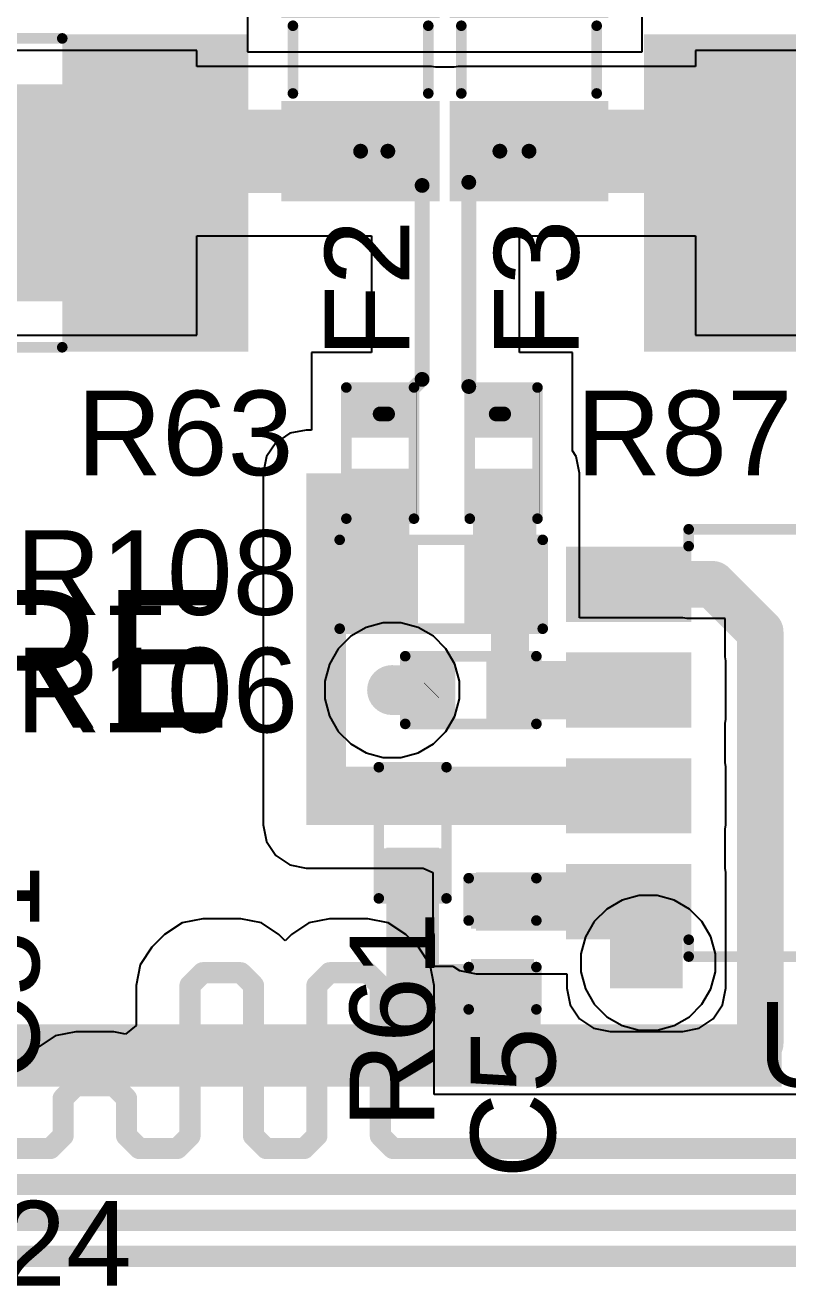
# Model space of a CAD drawing. Header units: millimetres. Extents: x 0 to 214, y 0 to 214.
# Drawn here: x 4.699 to 5.06, y 3.553 to 4.15 of the extents above; entities that cross this region are included whole.
import ezdxf

# ---------------------------------------------------------------- set-up
doc = ezdxf.new("R2010")
doc.units = ezdxf.units.MM
doc.header["$MEASUREMENT"] = 0
for name, color, linetype in [('BottomLayer', 5, 'Continuous'), ('BottomSolder', 6, 'Continuous'), ('TopLayer', 1, 'Continuous'), ('TopOverlay', 2, 'Continuous'), ('TopPaste', 8, 'Continuous'), ('TopSolder', 216, 'Continuous'), ('ViaHoleLayer', 16, 'Continuous')]:
    doc.layers.add(name, color=color, linetype=linetype)
doc.styles.add('Arial', font='', dxfattribs={"height": 0.2})
doc.styles.get('Arial').set_extended_font_data('Arial')

# ---------------------------------------------------------------- blocks, each defined once
blk = doc.blocks.new('SOP_8_67')
at = {"layer": 'TopLayer'}
for points in [[(-0.13386, 0.08878), (-0.08268, 0.08878), (-0.08268, 0.06122), (-0.13386, 0.06122)], [(0.08268, 0.08878), (0.13386, 0.08878), (0.13386, 0.06122), (0.08268, 0.06122)], [(-0.13386, 0.03878), (-0.08268, 0.03878), (-0.08268, 0.01122), (-0.13386, 0.01122)], [(0.08268, 0.03878), (0.13386, 0.03878), (0.13386, 0.01122), (0.08268, 0.01122)], [(-0.13386, -0.01122), (-0.08268, -0.01122), (-0.08268, -0.03878), (-0.13386, -0.03878)], [(0.08268, -0.01122), (0.13386, -0.01122), (0.13386, -0.03878), (0.08268, -0.03878)], [(-0.13386, -0.06122), (-0.08268, -0.06122), (-0.08268, -0.08878), (-0.13386, -0.08878)], [(0.08268, -0.06122), (0.13386, -0.06122), (0.13386, -0.08878), (0.08268, -0.08878)]]:
    blk.add_hatch(color=1, dxfattribs=at).paths.add_polyline_path(points)
at = {"layer": 'TopOverlay'}
blk.add_hatch(color=2, dxfattribs=at).paths.add_polyline_path([(-0.078, 0.058), (-0.067, 0.058), (-0.067, 0.084), (-0.078, 0.084)])
at = {"layer": 'TopPaste'}
for points in [[(-0.13386, 0.08878), (-0.08268, 0.08878), (-0.08268, 0.06122), (-0.13386, 0.06122)], [(0.08268, 0.08878), (0.13386, 0.08878), (0.13386, 0.06122), (0.08268, 0.06122)], [(-0.13386, 0.03878), (-0.08268, 0.03878), (-0.08268, 0.01122), (-0.13386, 0.01122)], [(0.08268, 0.03878), (0.13386, 0.03878), (0.13386, 0.01122), (0.08268, 0.01122)], [(-0.13386, -0.01122), (-0.08268, -0.01122), (-0.08268, -0.03878), (-0.13386, -0.03878)], [(0.08268, -0.01122), (0.13386, -0.01122), (0.13386, -0.03878), (0.08268, -0.03878)], [(-0.13386, -0.06122), (-0.08268, -0.06122), (-0.08268, -0.08878), (-0.13386, -0.08878)], [(0.08268, -0.06122), (0.13386, -0.06122), (0.13386, -0.08878), (0.08268, -0.08878)]]:
    blk.add_hatch(color=8, dxfattribs=at).paths.add_polyline_path(points)
at = {"layer": 'TopSolder'}
for points in [[(-0.13786, 0.09278), (-0.07868, 0.09278), (-0.07868, 0.05722), (-0.13786, 0.05722)], [(0.07868, 0.09278), (0.13786, 0.09278), (0.13786, 0.05722), (0.07868, 0.05722)], [(-0.13786, 0.04278), (-0.07868, 0.04278), (-0.07868, 0.00722), (-0.13786, 0.00722)], [(0.07868, 0.04278), (0.13786, 0.04278), (0.13786, 0.00722), (0.07868, 0.00722)], [(-0.13786, -0.00722), (-0.07868, -0.00722), (-0.07868, -0.04278), (-0.13786, -0.04278)], [(0.07868, -0.00722), (0.13786, -0.00722), (0.13786, -0.04278), (0.07868, -0.04278)], [(-0.13786, -0.05722), (-0.07868, -0.05722), (-0.07868, -0.09278), (-0.13786, -0.09278)], [(0.07868, -0.05722), (0.13786, -0.05722), (0.13786, -0.09278), (0.07868, -0.09278)]]:
    blk.add_hatch(color=216, dxfattribs=at).paths.add_polyline_path(points)
at = {"layer": 'TopOverlay', "const_width": 0.005}
for points in [[(0.07986, 0.101), (-0.08014, 0.101)], [(-0.08014, 0.101), (-0.08014, 0.093)], [(0.07986, 0.101), (0.07986, 0.093)], [(-0.14014, 0.075), (-0.14514, 0.08)], [(-0.14514, 0.08), (-0.14514, 0.07)], [(-0.14014, 0.075), (-0.14514, 0.07)], [(-0.08014, -0.093), (-0.08014, -0.101)], [(0.07986, -0.093), (0.07986, -0.101)], [(0.07986, -0.101), (-0.08014, -0.101)]]:
    blk.add_lwpolyline(points, dxfattribs=at)
at = {"layer": 'TopOverlay', "const_width": 0.0025}
for points in [[(-0.08139, 0.101, 1), (-0.07889, 0.101, 1)], [(-0.08139, 0.101, 1), (-0.07889, 0.101, 1)], [(0.07861, 0.101, 1), (0.08111, 0.101, 1)], [(0.07861, 0.101, 1), (0.08111, 0.101, 1)], [(-0.08139, 0.093, 1), (-0.07889, 0.093, 1)], [(0.07861, 0.093, 1), (0.08111, 0.093, 1)], [(-0.14639, 0.08, 1), (-0.14389, 0.08, 1)], [(-0.14639, 0.08, 1), (-0.14389, 0.08, 1)], [(-0.14639, 0.07, 1), (-0.14389, 0.07, 1)], [(-0.14639, 0.07, 1), (-0.14389, 0.07, 1)], [(-0.14139, 0.075, 1), (-0.13889, 0.075, 1)], [(-0.14139, 0.075, 1), (-0.13889, 0.075, 1)], [(-0.08139, -0.093, 1), (-0.07889, -0.093, 1)], [(0.07861, -0.093, 1), (0.08111, -0.093, 1)], [(-0.08139, -0.101, 1), (-0.07889, -0.101, 1)], [(-0.08139, -0.101, 1), (-0.07889, -0.101, 1)], [(0.07861, -0.101, 1), (0.08111, -0.101, 1)], [(0.07861, -0.101, 1), (0.08111, -0.101, 1)]]:
    blk.add_lwpolyline(points, format="xyb", close=True, dxfattribs=at)
blk = doc.blocks.new('R___0603_68')
at = {"layer": 'TopLayer'}
for points in [[(-0.015, 0.0175), (-0.015, -0.0175), (-0.045, -0.0175), (-0.045, 0.0175)], [(0.045, 0.0175), (0.045, -0.0175), (0.015, -0.0175), (0.015, 0.0175)]]:
    blk.add_hatch(color=1, dxfattribs=at).paths.add_polyline_path(points)
at = {"layer": 'TopPaste'}
for points in [[(-0.015, 0.0175), (-0.015, -0.0175), (-0.045, -0.0175), (-0.045, 0.0175)], [(0.045, 0.0175), (0.045, -0.0175), (0.015, -0.0175), (0.015, 0.0175)]]:
    blk.add_hatch(color=8, dxfattribs=at).paths.add_polyline_path(points)
at = {"layer": 'TopSolder'}
for points in [[(-0.011, 0.0215), (-0.011, -0.0215), (-0.049, -0.0215), (-0.049, 0.0215)], [(0.049, 0.0215), (0.049, -0.0215), (0.011, -0.0215), (0.011, 0.0215)]]:
    blk.add_hatch(color=216, dxfattribs=at).paths.add_polyline_path(points)
at = {"layer": 'TopOverlay', "const_width": 0.005}
for points in [[(-0.048, 0.021), (0.048, 0.021)], [(-0.048, -0.021), (-0.048, 0.021)], [(0.048, -0.021), (0.048, 0.021)], [(-0.048, -0.021), (0.048, -0.021)]]:
    blk.add_lwpolyline(points, dxfattribs=at)
at = {"layer": 'TopOverlay', "const_width": 0.0025}
for points in [[(-0.04925, 0.021, 1), (-0.04675, 0.021, 1)], [(-0.04925, 0.021, 1), (-0.04675, 0.021, 1)], [(0.04675, 0.021, 1), (0.04925, 0.021, 1)], [(0.04675, 0.021, 1), (0.04925, 0.021, 1)], [(-0.04925, -0.021, 1), (-0.04675, -0.021, 1)], [(-0.04925, -0.021, 1), (-0.04675, -0.021, 1)], [(0.04675, -0.021, 1), (0.04925, -0.021, 1)], [(0.04675, -0.021, 1), (0.04925, -0.021, 1)]]:
    blk.add_lwpolyline(points, format="xyb", close=True, dxfattribs=at)
blk = doc.blocks.new('R___0402_69')
at = {"layer": 'TopLayer'}
for points in [[(-0.0275, -0.0125), (-0.0275, 0.0125), (-0.0095, 0.0125), (-0.0095, -0.0125)], [(0.0095, -0.0125), (0.0095, 0.0125), (0.0275, 0.0125), (0.0275, -0.0125)]]:
    blk.add_hatch(color=1, dxfattribs=at).paths.add_polyline_path(points)
at = {"layer": 'TopPaste'}
for points in [[(-0.0275, -0.0125), (-0.0275, 0.0125), (-0.0095, 0.0125), (-0.0095, -0.0125)], [(0.0095, -0.0125), (0.0095, 0.0125), (0.0275, 0.0125), (0.0275, -0.0125)]]:
    blk.add_hatch(color=8, dxfattribs=at).paths.add_polyline_path(points)
at = {"layer": 'TopSolder'}
for points in [[(-0.02967, -0.01467), (-0.02967, 0.01467), (-0.00733, 0.01467), (-0.00733, -0.01467)], [(0.00733, -0.01467), (0.00733, 0.01467), (0.02967, 0.01467), (0.02967, -0.01467)]]:
    blk.add_hatch(color=216, dxfattribs=at).paths.add_polyline_path(points)
at = {"layer": 'TopOverlay'}
for points, const_width in [([(-0.031, -0.016), (-0.031, 0.016)], 0.005), ([(-0.031, 0.016), (0.031, 0.016)], 0.005), ([(0.031, -0.016), (0.031, 0.016)], 0.005), ([(-0.031, -0.016), (0.031, -0.016)], 0.005), ([(-0.032, -0.017), (0.032, -0.017)], 0.000127)]:
    blk.add_lwpolyline(points, dxfattribs=dict(at, const_width=const_width))
for points, const_width in [([(-0.03225, 0.016, 1), (-0.02975, 0.016, 1)], 0.0025), ([(-0.03225, 0.016, 1), (-0.02975, 0.016, 1)], 0.0025), ([(0.02975, 0.016, 1), (0.03225, 0.016, 1)], 0.0025), ([(0.02975, 0.016, 1), (0.03225, 0.016, 1)], 0.0025), ([(-0.03225, -0.016, 1), (-0.02975, -0.016, 1)], 0.0025), ([(-0.03225, -0.016, 1), (-0.02975, -0.016, 1)], 0.0025), ([(-0.03203, -0.017, 1), (-0.03197, -0.017, 1)], 0.0000635), ([(0.02975, -0.016, 1), (0.03225, -0.016, 1)], 0.0025), ([(0.02975, -0.016, 1), (0.03225, -0.016, 1)], 0.0025), ([(0.03197, -0.017, 1), (0.03203, -0.017, 1)], 0.0000635)]:
    blk.add_lwpolyline(points, format="xyb", close=True, dxfattribs=dict(at, const_width=const_width))
blk = doc.blocks.new('R___0402_70')
at = {"layer": 'TopLayer'}
for points in [[(-0.0275, -0.0125), (-0.0275, 0.0125), (-0.0095, 0.0125), (-0.0095, -0.0125)], [(0.0095, -0.0125), (0.0095, 0.0125), (0.0275, 0.0125), (0.0275, -0.0125)]]:
    blk.add_hatch(color=1, dxfattribs=at).paths.add_polyline_path(points)
at = {"layer": 'TopPaste'}
for points in [[(-0.0275, -0.0125), (-0.0275, 0.0125), (-0.0095, 0.0125), (-0.0095, -0.0125)], [(0.0095, -0.0125), (0.0095, 0.0125), (0.0275, 0.0125), (0.0275, -0.0125)]]:
    blk.add_hatch(color=8, dxfattribs=at).paths.add_polyline_path(points)
at = {"layer": 'TopSolder'}
for points in [[(-0.02967, -0.01467), (-0.02967, 0.01467), (-0.00733, 0.01467), (-0.00733, -0.01467)], [(0.00733, -0.01467), (0.00733, 0.01467), (0.02967, 0.01467), (0.02967, -0.01467)]]:
    blk.add_hatch(color=216, dxfattribs=at).paths.add_polyline_path(points)
at = {"layer": 'TopOverlay'}
for points, const_width in [([(-0.031, 0.016), (-0.031, -0.016)], 0.005), ([(-0.031, 0.016), (0.031, 0.016)], 0.005), ([(0.031, 0.016), (0.031, -0.016)], 0.005), ([(-0.031, -0.016), (0.031, -0.016)], 0.005), ([(-0.032, -0.017), (0.032, -0.017)], 0.000127)]:
    blk.add_lwpolyline(points, dxfattribs=dict(at, const_width=const_width))
for points, const_width in [([(-0.03225, 0.016, 1), (-0.02975, 0.016, 1)], 0.0025), ([(-0.03225, 0.016, 1), (-0.02975, 0.016, 1)], 0.0025), ([(0.02975, 0.016, 1), (0.03225, 0.016, 1)], 0.0025), ([(0.02975, 0.016, 1), (0.03225, 0.016, 1)], 0.0025), ([(-0.03225, -0.016, 1), (-0.02975, -0.016, 1)], 0.0025), ([(-0.03225, -0.016, 1), (-0.02975, -0.016, 1)], 0.0025), ([(-0.03203, -0.017, 1), (-0.03197, -0.017, 1)], 0.0000635), ([(0.02975, -0.016, 1), (0.03225, -0.016, 1)], 0.0025), ([(0.02975, -0.016, 1), (0.03225, -0.016, 1)], 0.0025), ([(0.03197, -0.017, 1), (0.03203, -0.017, 1)], 0.0000635)]:
    blk.add_lwpolyline(points, format="xyb", close=True, dxfattribs=dict(at, const_width=const_width))
blk = doc.blocks.new('R___0402_71')
at = {"layer": 'TopLayer'}
for points in [[(-0.0275, -0.0125), (-0.0275, 0.0125), (-0.0095, 0.0125), (-0.0095, -0.0125)], [(0.0095, -0.0125), (0.0095, 0.0125), (0.0275, 0.0125), (0.0275, -0.0125)]]:
    blk.add_hatch(color=1, dxfattribs=at).paths.add_polyline_path(points)
at = {"layer": 'TopPaste'}
for points in [[(-0.0275, -0.0125), (-0.0275, 0.0125), (-0.0095, 0.0125), (-0.0095, -0.0125)], [(0.0095, -0.0125), (0.0095, 0.0125), (0.0275, 0.0125), (0.0275, -0.0125)]]:
    blk.add_hatch(color=8, dxfattribs=at).paths.add_polyline_path(points)
at = {"layer": 'TopSolder'}
for points in [[(-0.02967, -0.01467), (-0.02967, 0.01467), (-0.00733, 0.01467), (-0.00733, -0.01467)], [(0.00733, -0.01467), (0.00733, 0.01467), (0.02967, 0.01467), (0.02967, -0.01467)]]:
    blk.add_hatch(color=216, dxfattribs=at).paths.add_polyline_path(points)
at = {"layer": 'TopOverlay'}
for points, const_width in [([(-0.031, 0.016), (-0.031, -0.016)], 0.005), ([(-0.031, 0.016), (0.031, 0.016)], 0.005), ([(0.031, 0.016), (0.031, -0.016)], 0.005), ([(-0.031, -0.016), (0.031, -0.016)], 0.005), ([(-0.032, -0.017), (0.032, -0.017)], 0.000127)]:
    blk.add_lwpolyline(points, dxfattribs=dict(at, const_width=const_width))
for points, const_width in [([(-0.03225, 0.016, 1), (-0.02975, 0.016, 1)], 0.0025), ([(-0.03225, 0.016, 1), (-0.02975, 0.016, 1)], 0.0025), ([(0.02975, 0.016, 1), (0.03225, 0.016, 1)], 0.0025), ([(0.02975, 0.016, 1), (0.03225, 0.016, 1)], 0.0025), ([(-0.03225, -0.016, 1), (-0.02975, -0.016, 1)], 0.0025), ([(-0.03225, -0.016, 1), (-0.02975, -0.016, 1)], 0.0025), ([(-0.03203, -0.017, 1), (-0.03197, -0.017, 1)], 0.0000635), ([(0.02975, -0.016, 1), (0.03225, -0.016, 1)], 0.0025), ([(0.02975, -0.016, 1), (0.03225, -0.016, 1)], 0.0025), ([(0.03197, -0.017, 1), (0.03203, -0.017, 1)], 0.0000635)]:
    blk.add_lwpolyline(points, format="xyb", close=True, dxfattribs=dict(at, const_width=const_width))
blk = doc.blocks.new('R___0402_72')
at = {"layer": 'TopLayer'}
for points in [[(-0.0275, -0.0125), (-0.0275, 0.0125), (-0.0095, 0.0125), (-0.0095, -0.0125)], [(0.0095, -0.0125), (0.0095, 0.0125), (0.0275, 0.0125), (0.0275, -0.0125)]]:
    blk.add_hatch(color=1, dxfattribs=at).paths.add_polyline_path(points)
at = {"layer": 'TopPaste'}
for points in [[(-0.0275, -0.0125), (-0.0275, 0.0125), (-0.0095, 0.0125), (-0.0095, -0.0125)], [(0.0095, -0.0125), (0.0095, 0.0125), (0.0275, 0.0125), (0.0275, -0.0125)]]:
    blk.add_hatch(color=8, dxfattribs=at).paths.add_polyline_path(points)
at = {"layer": 'TopSolder'}
for points in [[(-0.02967, -0.01467), (-0.02967, 0.01467), (-0.00733, 0.01467), (-0.00733, -0.01467)], [(0.00733, -0.01467), (0.00733, 0.01467), (0.02967, 0.01467), (0.02967, -0.01467)]]:
    blk.add_hatch(color=216, dxfattribs=at).paths.add_polyline_path(points)
at = {"layer": 'TopOverlay'}
for points, const_width in [([(-0.031, -0.016), (-0.031, 0.016)], 0.005), ([(0.031, 0.016), (-0.031, 0.016)], 0.005), ([(0.031, -0.016), (0.031, 0.016)], 0.005), ([(0.031, -0.016), (-0.031, -0.016)], 0.005), ([(0.032, -0.017), (-0.032, -0.017)], 0.000127)]:
    blk.add_lwpolyline(points, dxfattribs=dict(at, const_width=const_width))
for points, const_width in [([(-0.03225, 0.016, 1), (-0.02975, 0.016, 1)], 0.0025), ([(-0.03225, 0.016, 1), (-0.02975, 0.016, 1)], 0.0025), ([(0.02975, 0.016, 1), (0.03225, 0.016, 1)], 0.0025), ([(0.02975, 0.016, 1), (0.03225, 0.016, 1)], 0.0025), ([(-0.03225, -0.016, 1), (-0.02975, -0.016, 1)], 0.0025), ([(-0.03225, -0.016, 1), (-0.02975, -0.016, 1)], 0.0025), ([(-0.03203, -0.017, 1), (-0.03197, -0.017, 1)], 0.0000635), ([(0.02975, -0.016, 1), (0.03225, -0.016, 1)], 0.0025), ([(0.02975, -0.016, 1), (0.03225, -0.016, 1)], 0.0025), ([(0.03197, -0.017, 1), (0.03203, -0.017, 1)], 0.0000635)]:
    blk.add_lwpolyline(points, format="xyb", close=True, dxfattribs=dict(at, const_width=const_width))
blk = doc.blocks.new('F____0805_77')
at = {"layer": 'TopLayer'}
for points in [[(-0.02362, -0.03346), (-0.06299, -0.03346), (-0.06299, 0.03346), (-0.02362, 0.03346)], [(0.06299, -0.03346), (0.02362, -0.03346), (0.02362, 0.03346), (0.06299, 0.03346)]]:
    blk.add_hatch(color=1, dxfattribs=at).paths.add_polyline_path(points)
at = {"layer": 'TopPaste'}
for points in [[(-0.02362, -0.03346), (-0.06299, -0.03346), (-0.06299, 0.03346), (-0.02362, 0.03346)], [(0.06299, -0.03346), (0.02362, -0.03346), (0.02362, 0.03346), (0.06299, 0.03346)]]:
    blk.add_hatch(color=8, dxfattribs=at).paths.add_polyline_path(points)
at = {"layer": 'TopSolder'}
for points in [[(-0.01962, -0.03746), (-0.06699, -0.03746), (-0.06699, 0.03746), (-0.01962, 0.03746)], [(0.06699, -0.03746), (0.01962, -0.03746), (0.01962, 0.03746), (0.06699, 0.03746)]]:
    blk.add_hatch(color=216, dxfattribs=at).paths.add_polyline_path(points)
at = {"layer": 'TopOverlay', "const_width": 0.005}
for points in [[(-0.016, 0.032), (0.016, 0.032)], [(-0.016, -0.032), (0.016, -0.032)]]:
    blk.add_lwpolyline(points, dxfattribs=at)
at = {"layer": 'TopOverlay', "const_width": 0.0025}
for points in [[(-0.01725, 0.032, 1), (-0.01475, 0.032, 1)], [(0.01475, 0.032, 1), (0.01725, 0.032, 1)], [(-0.01725, -0.032, 1), (-0.01475, -0.032, 1)], [(0.01475, -0.032, 1), (0.01725, -0.032, 1)]]:
    blk.add_lwpolyline(points, format="xyb", close=True, dxfattribs=at)
blk = doc.blocks.new('F____0805_78')
at = {"layer": 'TopLayer'}
for points in [[(-0.02362, -0.03346), (-0.06299, -0.03346), (-0.06299, 0.03346), (-0.02362, 0.03346)], [(0.06299, -0.03346), (0.02362, -0.03346), (0.02362, 0.03346), (0.06299, 0.03346)]]:
    blk.add_hatch(color=1, dxfattribs=at).paths.add_polyline_path(points)
at = {"layer": 'TopPaste'}
for points in [[(-0.02362, -0.03346), (-0.06299, -0.03346), (-0.06299, 0.03346), (-0.02362, 0.03346)], [(0.06299, -0.03346), (0.02362, -0.03346), (0.02362, 0.03346), (0.06299, 0.03346)]]:
    blk.add_hatch(color=8, dxfattribs=at).paths.add_polyline_path(points)
at = {"layer": 'TopSolder'}
for points in [[(-0.01962, -0.03746), (-0.06699, -0.03746), (-0.06699, 0.03746), (-0.01962, 0.03746)], [(0.06699, -0.03746), (0.01962, -0.03746), (0.01962, 0.03746), (0.06699, 0.03746)]]:
    blk.add_hatch(color=216, dxfattribs=at).paths.add_polyline_path(points)
at = {"layer": 'TopOverlay', "const_width": 0.005}
for points in [[(-0.016, 0.032), (0.016, 0.032)], [(-0.016, -0.032), (0.016, -0.032)]]:
    blk.add_lwpolyline(points, dxfattribs=at)
at = {"layer": 'TopOverlay', "const_width": 0.0025}
for points in [[(-0.01725, 0.032, 1), (-0.01475, 0.032, 1)], [(0.01475, 0.032, 1), (0.01725, 0.032, 1)], [(-0.01725, -0.032, 1), (-0.01475, -0.032, 1)], [(0.01475, -0.032, 1), (0.01725, -0.032, 1)]]:
    blk.add_lwpolyline(points, format="xyb", close=True, dxfattribs=at)
blk = doc.blocks.new('SMB__79')
at = {"layer": 'TopLayer'}
for points in [[(-0.14567, -0.04724), (-0.14567, 0.04724), (-0.03543, 0.04724), (-0.03543, -0.04724)], [(0.03543, -0.04724), (0.03543, 0.04724), (0.14567, 0.04724), (0.14567, -0.04724)]]:
    blk.add_hatch(color=1, dxfattribs=at).paths.add_polyline_path(points)
at = {"layer": 'TopOverlay'}
for points in [[(0.10203, 0.049), (0.19003, 0.049), (0.19003, 0.075), (0.10203, 0.075)], [(0.14703, -0.065), (0.19003, -0.065), (0.19003, 0.053), (0.14703, 0.053)], [(0.10203, -0.075), (0.19003, -0.075), (0.19003, -0.049), (0.10203, -0.049)]]:
    blk.add_hatch(color=2, dxfattribs=at).paths.add_polyline_path(points)
at = {"layer": 'TopPaste'}
for points in [[(-0.14567, -0.04724), (-0.14567, 0.04724), (-0.03543, 0.04724), (-0.03543, -0.04724)], [(0.03543, -0.04724), (0.03543, 0.04724), (0.14567, 0.04724), (0.14567, -0.04724)]]:
    blk.add_hatch(color=8, dxfattribs=at).paths.add_polyline_path(points)
at = {"layer": 'TopSolder'}
for points in [[(-0.14967, -0.05124), (-0.14967, 0.05124), (-0.03143, 0.05124), (-0.03143, -0.05124)], [(0.03143, -0.05124), (0.03143, 0.05124), (0.14967, 0.05124), (0.14967, -0.05124)]]:
    blk.add_hatch(color=216, dxfattribs=at).paths.add_polyline_path(points)
at = {"layer": 'TopOverlay', "const_width": 0.005}
for points in [[(0.102, 0.073), (-0.087, 0.073)], [(-0.087, 0.073), (-0.087, 0.055)], [(-0.087, -0.055), (-0.087, -0.073)], [(0.102, -0.073), (-0.087, -0.073)]]:
    blk.add_lwpolyline(points, dxfattribs=at)
at = {"layer": 'TopOverlay', "const_width": 0.0025}
for points in [[(-0.08825, 0.073, 1), (-0.08575, 0.073, 1)], [(-0.08825, 0.073, 1), (-0.08575, 0.073, 1)], [(0.10075, 0.073, 1), (0.10325, 0.073, 1)], [(-0.08825, 0.055, 1), (-0.08575, 0.055, 1)], [(-0.08825, -0.055, 1), (-0.08575, -0.055, 1)], [(-0.08825, -0.073, 1), (-0.08575, -0.073, 1)], [(-0.08825, -0.073, 1), (-0.08575, -0.073, 1)], [(0.10075, -0.073, 1), (0.10325, -0.073, 1)]]:
    blk.add_lwpolyline(points, format="xyb", close=True, dxfattribs=at)
blk = doc.blocks.new('SMB__80')
at = {"layer": 'TopLayer'}
for points in [[(-0.14567, -0.04724), (-0.14567, 0.04724), (-0.03543, 0.04724), (-0.03543, -0.04724)], [(0.03543, -0.04724), (0.03543, 0.04724), (0.14567, 0.04724), (0.14567, -0.04724)]]:
    blk.add_hatch(color=1, dxfattribs=at).paths.add_polyline_path(points)
at = {"layer": 'TopOverlay'}
for points in [[(0.102, 0.049), (0.19, 0.049), (0.19, 0.075), (0.102, 0.075)], [(0.147, -0.065), (0.19, -0.065), (0.19, 0.053), (0.147, 0.053)], [(0.102, -0.075), (0.19, -0.075), (0.19, -0.049), (0.102, -0.049)]]:
    blk.add_hatch(color=2, dxfattribs=at).paths.add_polyline_path(points)
at = {"layer": 'TopPaste'}
for points in [[(-0.14567, -0.04724), (-0.14567, 0.04724), (-0.03543, 0.04724), (-0.03543, -0.04724)], [(0.03543, -0.04724), (0.03543, 0.04724), (0.14567, 0.04724), (0.14567, -0.04724)]]:
    blk.add_hatch(color=8, dxfattribs=at).paths.add_polyline_path(points)
at = {"layer": 'TopSolder'}
for points in [[(-0.14967, -0.05124), (-0.14967, 0.05124), (-0.03143, 0.05124), (-0.03143, -0.05124)], [(0.03143, -0.05124), (0.03143, 0.05124), (0.14967, 0.05124), (0.14967, -0.05124)]]:
    blk.add_hatch(color=216, dxfattribs=at).paths.add_polyline_path(points)
at = {"layer": 'TopOverlay', "const_width": 0.005}
for points in [[(-0.087, 0.073), (0.102, 0.073)], [(-0.087, 0.055), (-0.087, 0.073)], [(-0.087, -0.073), (-0.087, -0.055)], [(-0.087, -0.073), (0.102, -0.073)]]:
    blk.add_lwpolyline(points, dxfattribs=at)
at = {"layer": 'TopOverlay', "const_width": 0.0025}
for points in [[(-0.08825, 0.073, 1), (-0.08575, 0.073, 1)], [(-0.08825, 0.073, 1), (-0.08575, 0.073, 1)], [(0.10075, 0.073, 1), (0.10325, 0.073, 1)], [(-0.08825, 0.055, 1), (-0.08575, 0.055, 1)], [(-0.08825, -0.055, 1), (-0.08575, -0.055, 1)], [(-0.08825, -0.073, 1), (-0.08575, -0.073, 1)], [(-0.08825, -0.073, 1), (-0.08575, -0.073, 1)], [(0.10075, -0.073, 1), (0.10325, -0.073, 1)]]:
    blk.add_lwpolyline(points, format="xyb", close=True, dxfattribs=at)
blk = doc.blocks.new('C___0402_81')
at = {"layer": 'TopLayer'}
for points in [[(-0.0275, -0.0125), (-0.0275, 0.0125), (-0.0095, 0.0125), (-0.0095, -0.0125)], [(0.0095, -0.0125), (0.0095, 0.0125), (0.0275, 0.0125), (0.0275, -0.0125)]]:
    blk.add_hatch(color=1, dxfattribs=at).paths.add_polyline_path(points)
at = {"layer": 'TopPaste'}
for points in [[(-0.0275, -0.0125), (-0.0275, 0.0125), (-0.0095, 0.0125), (-0.0095, -0.0125)], [(0.0095, -0.0125), (0.0095, 0.0125), (0.0275, 0.0125), (0.0275, -0.0125)]]:
    blk.add_hatch(color=8, dxfattribs=at).paths.add_polyline_path(points)
at = {"layer": 'TopSolder'}
for points in [[(-0.02986, -0.01486), (-0.02986, 0.01486), (-0.00714, 0.01486), (-0.00714, -0.01486)], [(0.00714, -0.01486), (0.00714, 0.01486), (0.02986, 0.01486), (0.02986, -0.01486)]]:
    blk.add_hatch(color=216, dxfattribs=at).paths.add_polyline_path(points)
at = {"layer": 'TopOverlay', "const_width": 0.005}
for points in [[(-0.031, 0.016), (-0.011, 0.016)], [(-0.031, 0.016), (-0.031, -0.016)], [(0.011, 0.016), (0.031, 0.016)], [(0.031, 0.016), (0.031, -0.016)], [(-0.031, -0.016), (-0.011, -0.016)], [(0.011, -0.016), (0.031, -0.016)]]:
    blk.add_lwpolyline(points, dxfattribs=at)
at = {"layer": 'TopOverlay', "const_width": 0.0025}
for points in [[(-0.03225, 0.016, 1), (-0.02975, 0.016, 1)], [(-0.03225, 0.016, 1), (-0.02975, 0.016, 1)], [(-0.01225, 0.016, 1), (-0.00975, 0.016, 1)], [(0.00975, 0.016, 1), (0.01225, 0.016, 1)], [(0.02975, 0.016, 1), (0.03225, 0.016, 1)], [(0.02975, 0.016, 1), (0.03225, 0.016, 1)], [(-0.03225, -0.016, 1), (-0.02975, -0.016, 1)], [(-0.03225, -0.016, 1), (-0.02975, -0.016, 1)], [(-0.01225, -0.016, 1), (-0.00975, -0.016, 1)], [(0.00975, -0.016, 1), (0.01225, -0.016, 1)], [(0.02975, -0.016, 1), (0.03225, -0.016, 1)], [(0.02975, -0.016, 1), (0.03225, -0.016, 1)]]:
    blk.add_lwpolyline(points, format="xyb", close=True, dxfattribs=at)

msp = doc.modelspace()

# ---------------------------------------------------------------- hatches: boundary and pattern name
at = {"layer": 'BottomLayer'}
h = msp.add_hatch(color=5, dxfattribs=at)
edge = h.paths.add_edge_path()
edge.add_arc((4.87281, 3.83551), 0.01181, 0, 360)
h = msp.add_hatch(color=5, dxfattribs=at)
edge = h.paths.add_edge_path()
edge.add_arc((4.99387, 3.70656), 0.01181, 0, 360)
at = {"layer": 'BottomSolder'}
h = msp.add_hatch(color=6, dxfattribs=at)
edge = h.paths.add_edge_path()
edge.add_arc((4.99387, 3.70656), 0.00591, 0, 360)
at = {"layer": 'TopLayer'}
for points in [[(4.70542, 4.07055), (4.89139, 4.07055), (4.89139, 4.10992), (4.70542, 4.10992)], [(5.09004, 4.10992), (4.90407, 4.10992), (4.90407, 4.07055), (5.09004, 4.07055)], [(4.83221, 3.77173), (4.851, 3.77173), (4.851, 3.93803), (4.83221, 3.93803)], [(4.836, 3.86801), (4.88103, 3.86801), (4.88103, 3.93803), (4.836, 3.93803)], [(4.91103, 3.86801), (4.94103, 3.86801), (4.94103, 3.93803), (4.91103, 3.93803)], [(4.91953, 3.82301), (4.93753, 3.82301), (4.93753, 3.88551), (4.91953, 3.88551)], [(4.87281, 3.82376), (4.90053, 3.82376), (4.90053, 3.84717), (4.87281, 3.84717)], [(4.91953, 3.82173), (5.01021, 3.82173), (5.01021, 3.84929), (4.91953, 3.84929)], [(5.01021, 3.79929), (4.836, 3.79929), (4.836, 3.77173), (5.01021, 3.77173)], [(4.87003, 3.68806), (4.89503, 3.68806), (4.89503, 3.76104), (4.87003, 3.76104)], [(5.01021, 3.74929), (4.91253, 3.74929), (4.91253, 3.72173), (5.01021, 3.72173)], [(4.97587, 3.69453), (5.01021, 3.69453), (5.01021, 3.73003), (4.97587, 3.73003)], [(4.94301, 3.66803), (4.94301, 3.70606), (4.87003, 3.70606), (4.87003, 3.66803)], [(4.61042, 3.64803), (5.057, 3.64803), (5.057, 3.67751), (4.61042, 3.67751)]]:
    msp.add_hatch(color=1, dxfattribs=at).paths.add_polyline_path(points)
h = msp.add_hatch(color=1, dxfattribs=at)
edge = h.paths.add_edge_path()
edge.add_arc((4.87281, 3.83551), 0.01181, 0, 360)
h = msp.add_hatch(color=1, dxfattribs=at)
edge = h.paths.add_edge_path()
edge.add_arc((4.99387, 3.70656), 0.01181, 0, 360)
at = {"layer": 'TopSolder'}
h = msp.add_hatch(color=216, dxfattribs=at)
edge = h.paths.add_edge_path()
edge.add_arc((4.99387, 3.70656), 0.00591, 0, 360)
at = {"layer": 'ViaHoleLayer'}
h = msp.add_hatch(color=16, dxfattribs=at)
edge = h.paths.add_edge_path()
edge.add_arc((4.87281, 3.83551), 0.00591, 0, 360)
h = msp.add_hatch(color=16, dxfattribs=at)
edge = h.paths.add_edge_path()
edge.add_arc((4.99387, 3.70656), 0.00591, 0, 360)

# ---------------------------------------------------------------- linework, layer by layer
at = {"layer": 'BottomLayer'}
for p, q in [((4.86053, 3.86516), (4.85328, 3.86097)), ((4.86862, 3.86733), (4.86053, 3.86516)), ((4.877, 3.86733), (4.86862, 3.86733)), ((4.88509, 3.86516), (4.877, 3.86733)), ((4.89234, 3.86097), (4.88509, 3.86516)), ((4.85328, 3.86097), (4.84736, 3.85505)), ((4.89827, 3.85505), (4.89234, 3.86097)), ((4.84736, 3.85505), (4.84317, 3.84779)), ((4.90245, 3.84779), (4.89827, 3.85505)), ((4.84317, 3.84779), (4.841, 3.8397)), ((4.90462, 3.8397), (4.90245, 3.84779)), ((4.841, 3.8397), (4.841, 3.83133)), ((4.90462, 3.83133), (4.90462, 3.8397)), ((4.841, 3.83133), (4.84317, 3.82324)), ((4.90245, 3.82324), (4.90462, 3.83133)), ((4.84317, 3.82324), (4.84736, 3.81598)), ((4.89827, 3.81598), (4.90245, 3.82324)), ((4.84736, 3.81598), (4.85328, 3.81006)), ((4.89234, 3.81006), (4.89827, 3.81598)), ((4.85328, 3.81006), (4.86053, 3.80587)), ((4.86053, 3.80587), (4.86862, 3.8037)), ((4.877, 3.8037), (4.88509, 3.80587)), ((4.88509, 3.80587), (4.89234, 3.81006)), ((4.86862, 3.8037), (4.877, 3.8037)), ((4.98159, 3.7362), (4.97434, 3.73201)), ((4.98968, 3.73837), (4.98159, 3.7362)), ((4.99806, 3.73837), (4.98968, 3.73837)), ((5.00615, 3.7362), (4.99806, 3.73837)), ((5.0134, 3.73201), (5.00615, 3.7362)), ((4.78327, 3.72738), (4.77352, 3.72544)), ((4.80127, 3.72738), (4.78327, 3.72738)), ((4.81103, 3.72544), (4.80127, 3.72738)), ((4.84327, 3.72738), (4.83352, 3.72544)), ((4.86127, 3.72738), (4.84327, 3.72738)), ((4.87103, 3.72544), (4.86127, 3.72738)), ((4.97434, 3.73201), (4.96841, 3.72609)), ((5.01932, 3.72609), (5.0134, 3.73201)), ((4.77352, 3.72544), (4.76525, 3.71991)), ((4.8193, 3.71991), (4.81103, 3.72544)), ((4.83352, 3.72544), (4.82525, 3.71991)), ((4.8793, 3.71991), (4.87103, 3.72544)), ((4.96841, 3.72609), (4.96422, 3.71884)), ((5.02351, 3.71884), (5.01932, 3.72609)), ((4.76525, 3.71991), (4.75925, 3.71391)), ((4.82227, 3.71694), (4.8193, 3.71991)), ((4.82525, 3.71991), (4.82227, 3.71694)), ((4.8853, 3.71391), (4.8793, 3.71991)), ((4.96422, 3.71884), (4.96206, 3.71075)), ((5.02568, 3.71075), (5.02351, 3.71884)), ((4.75925, 3.71391), (4.75373, 3.70564)), ((4.89082, 3.70564), (4.8853, 3.71391)), ((4.96206, 3.71075), (4.96206, 3.70237)), ((5.02568, 3.70237), (5.02568, 3.71075)), ((4.75373, 3.70564), (4.75178, 3.69589)), ((4.89276, 3.69589), (4.89082, 3.70564)), ((4.96206, 3.70237), (4.96422, 3.69428)), ((5.02351, 3.69428), (5.02568, 3.70237)), ((4.75178, 3.69589), (4.75178, 3.67694)), ((4.89276, 3.6443), (4.89276, 3.69589)), ((4.96422, 3.69428), (4.96841, 3.68703)), ((5.01932, 3.68703), (5.02351, 3.69428)), ((4.96841, 3.68703), (4.97434, 3.6811)), ((5.0134, 3.6811), (5.01932, 3.68703)), ((4.97434, 3.6811), (4.98159, 3.67692)), ((5.00615, 3.67692), (5.0134, 3.6811)), ((4.72327, 3.67393), (4.71352, 3.67199)), ((4.74127, 3.67393), (4.72327, 3.67393)), ((4.74678, 3.67284), (4.74127, 3.67393)), ((4.75178, 3.67694), (4.74678, 3.67284)), ((4.98159, 3.67692), (4.98968, 3.67475)), ((4.98968, 3.67475), (4.99806, 3.67475)), ((4.99806, 3.67475), (5.00615, 3.67692)), ((4.71352, 3.67199), (4.70525, 3.66647)), ((4.70525, 3.66647), (4.69925, 3.66047)), ((5.43774, 3.6443), (4.89276, 3.6443))]:
    msp.add_line(p, q, dxfattribs=at)
at = {"layer": 'BottomLayer', "const_width": 0.01}
for points in [[(4.77727, 3.69589), (4.78327, 3.70189)], [(4.78327, 3.70189), (4.80127, 3.70189)], [(4.80127, 3.70189), (4.80727, 3.69589)], [(4.83727, 3.69589), (4.84327, 3.70189)], [(4.84327, 3.70189), (4.86127, 3.70189)], [(4.86127, 3.70189), (4.86727, 3.69589)], [(4.77727, 3.62481), (4.77727, 3.69589)], [(4.80727, 3.62481), (4.80727, 3.69589)], [(4.83727, 3.62481), (4.83727, 3.69589)], [(4.86727, 3.62481), (4.86727, 3.69589)], [(4.71727, 3.64244), (4.72327, 3.64844)], [(4.72327, 3.64844), (4.74127, 3.64844)], [(4.74127, 3.64844), (4.74727, 3.64244)], [(4.71727, 3.62481), (4.71727, 3.64244)], [(4.74727, 3.62481), (4.74727, 3.64244)], [(4.71127, 3.61881), (4.71727, 3.62481)], [(4.74727, 3.62481), (4.75327, 3.61881)], [(4.77127, 3.61881), (4.77727, 3.62481)], [(4.80727, 3.62481), (4.81327, 3.61881)], [(4.83127, 3.61881), (4.83727, 3.62481)], [(4.86727, 3.62481), (4.87327, 3.61881)], [(4.67637, 3.61881), (4.71127, 3.61881)], [(4.75327, 3.61881), (4.77127, 3.61881)], [(4.81327, 3.61881), (4.83127, 3.61881)], [(4.87327, 3.61881), (4.90828, 3.61881)], [(4.90828, 3.61881), (5.43774, 3.61881)], [(4.33061, 3.60181), (5.4307, 3.60181)], [(4.32357, 3.58481), (5.42365, 3.58481)], [(4.31653, 3.56781), (5.41661, 3.56781)]]:
    msp.add_lwpolyline(points, dxfattribs=at)
at = {"layer": 'BottomLayer', "const_width": 0.005}
for points in [[(4.78077, 3.70189, 1), (4.78577, 3.70189, 1)], [(4.78077, 3.70189, 1), (4.78577, 3.70189, 1)], [(4.79877, 3.70189, 1), (4.80377, 3.70189, 1)], [(4.79877, 3.70189, 1), (4.80377, 3.70189, 1)], [(4.84077, 3.70189, 1), (4.84577, 3.70189, 1)], [(4.84077, 3.70189, 1), (4.84577, 3.70189, 1)], [(4.85877, 3.70189, 1), (4.86377, 3.70189, 1)], [(4.85877, 3.70189, 1), (4.86377, 3.70189, 1)], [(4.77477, 3.69589, 1), (4.77977, 3.69589, 1)], [(4.77477, 3.69589, 1), (4.77977, 3.69589, 1)], [(4.80477, 3.69589, 1), (4.80977, 3.69589, 1)], [(4.80477, 3.69589, 1), (4.80977, 3.69589, 1)], [(4.83477, 3.69589, 1), (4.83977, 3.69589, 1)], [(4.83477, 3.69589, 1), (4.83977, 3.69589, 1)], [(4.86477, 3.69589, 1), (4.86977, 3.69589, 1)], [(4.86477, 3.69589, 1), (4.86977, 3.69589, 1)], [(4.72077, 3.64844, 1), (4.72577, 3.64844, 1)], [(4.72077, 3.64844, 1), (4.72577, 3.64844, 1)], [(4.73877, 3.64844, 1), (4.74377, 3.64844, 1)], [(4.73877, 3.64844, 1), (4.74377, 3.64844, 1)], [(4.71477, 3.64244, 1), (4.71977, 3.64244, 1)], [(4.71477, 3.64244, 1), (4.71977, 3.64244, 1)], [(4.74477, 3.64244, 1), (4.74977, 3.64244, 1)], [(4.74477, 3.64244, 1), (4.74977, 3.64244, 1)], [(4.71477, 3.62481, 1), (4.71977, 3.62481, 1)], [(4.71477, 3.62481, 1), (4.71977, 3.62481, 1)], [(4.74477, 3.62481, 1), (4.74977, 3.62481, 1)], [(4.74477, 3.62481, 1), (4.74977, 3.62481, 1)], [(4.77477, 3.62481, 1), (4.77977, 3.62481, 1)], [(4.77477, 3.62481, 1), (4.77977, 3.62481, 1)], [(4.80477, 3.62481, 1), (4.80977, 3.62481, 1)], [(4.80477, 3.62481, 1), (4.80977, 3.62481, 1)], [(4.83477, 3.62481, 1), (4.83977, 3.62481, 1)], [(4.83477, 3.62481, 1), (4.83977, 3.62481, 1)], [(4.86477, 3.62481, 1), (4.86977, 3.62481, 1)], [(4.86477, 3.62481, 1), (4.86977, 3.62481, 1)], [(4.70877, 3.61881, 1), (4.71377, 3.61881, 1)], [(4.70877, 3.61881, 1), (4.71377, 3.61881, 1)], [(4.75077, 3.61881, 1), (4.75577, 3.61881, 1)], [(4.75077, 3.61881, 1), (4.75577, 3.61881, 1)], [(4.76877, 3.61881, 1), (4.77377, 3.61881, 1)], [(4.76877, 3.61881, 1), (4.77377, 3.61881, 1)], [(4.81077, 3.61881, 1), (4.81577, 3.61881, 1)], [(4.81077, 3.61881, 1), (4.81577, 3.61881, 1)], [(4.82877, 3.61881, 1), (4.83377, 3.61881, 1)], [(4.82877, 3.61881, 1), (4.83377, 3.61881, 1)], [(4.87077, 3.61881, 1), (4.87577, 3.61881, 1)], [(4.87077, 3.61881, 1), (4.87577, 3.61881, 1)], [(4.90578, 3.61881, 1), (4.91078, 3.61881, 1)], [(4.90578, 3.61881, 1), (4.91078, 3.61881, 1)]]:
    msp.add_lwpolyline(points, format="xyb", close=True, dxfattribs=at)
at = {"layer": 'TopLayer'}
for p, q in [((4.80446, 4.21653), (4.80446, 4.13716)), ((4.991, 4.13716), (4.991, 4.21653)), ((4.78054, 4.13779), (4.6303, 4.13779)), ((4.78054, 4.13031), (4.78054, 4.13779)), ((4.80446, 4.13716), (4.991, 4.13716)), ((5.16649, 4.13779), (5.01625, 4.13779)), ((5.01625, 4.13779), (5.01625, 4.13031)), ((4.89139, 4.13031), (4.78054, 4.13031)), ((4.89336, 4.12992), (4.89139, 4.13031)), ((4.9021, 4.12992), (4.89336, 4.12992)), ((4.90407, 4.13031), (4.9021, 4.12992)), ((5.01625, 4.13031), (4.90407, 4.13031)), ((4.78054, 4.00331), (4.78054, 4.05016)), ((4.78054, 4.05016), (4.86304, 4.05016)), ((4.86304, 4.05016), (4.86304, 3.99503)), ((4.93303, 3.99503), (4.93303, 4.05016)), ((4.93303, 4.05016), (5.01625, 4.05016)), ((5.01625, 4.05016), (5.01625, 4.00331)), ((4.6303, 4.00331), (4.78054, 4.00331)), ((5.01625, 4.00331), (5.16649, 4.00331)), ((4.86304, 3.99503), (4.83467, 3.99503)), ((4.83467, 3.99503), (4.83467, 3.95843)), ((4.95804, 3.99503), (4.93303, 3.99503)), ((4.95804, 3.94858), (4.95804, 3.99503)), ((4.8244, 3.95687), (4.81779, 3.95245)), ((4.83221, 3.95843), (4.8244, 3.95687)), ((4.83467, 3.95843), (4.83221, 3.95843)), ((4.81779, 3.95245), (4.81337, 3.94584)), ((4.95987, 3.94584), (4.95804, 3.94858)), ((4.81337, 3.94584), (4.81182, 3.93803)), ((4.96142, 3.93803), (4.95987, 3.94584)), ((4.81182, 3.93803), (4.81182, 3.77173)), ((4.96142, 3.86969), (4.96142, 3.93803)), ((5.01021, 3.86969), (4.96142, 3.86969)), ((5.01218, 3.86929), (5.01021, 3.86969)), ((5.03021, 3.86929), (5.01218, 3.86929)), ((5.03021, 3.85126), (5.03021, 3.86929)), ((5.0306, 3.84929), (5.03021, 3.85126)), ((5.0306, 3.82173), (5.0306, 3.84929)), ((5.03021, 3.81976), (5.0306, 3.82173)), ((5.03021, 3.80127), (5.03021, 3.81976)), ((5.0306, 3.79929), (5.03021, 3.80127)), ((5.0306, 3.77173), (5.0306, 3.79929)), ((4.81182, 3.77173), (4.81337, 3.76393)), ((5.03021, 3.76976), (5.0306, 3.77173)), ((5.03021, 3.75127), (5.03021, 3.76976)), ((4.81337, 3.76393), (4.81779, 3.75732)), ((4.81779, 3.75732), (4.8244, 3.7529)), ((4.8244, 3.7529), (4.83221, 3.75134)), ((4.83221, 3.75134), (4.88745, 3.75134)), ((4.88745, 3.75134), (4.89214, 3.74929)), ((5.0306, 3.74929), (5.03021, 3.75127)), ((4.89214, 3.74929), (4.89214, 3.72173)), ((5.0306, 3.72173), (5.0306, 3.74929)), ((4.89214, 3.72173), (4.89253, 3.71977)), ((5.0306, 3.69453), (5.0306, 3.72173)), ((5.0306, 3.72173), (5.0306, 3.72173)), ((4.89253, 3.71977), (4.89253, 3.70506)), ((4.89253, 3.70506), (4.90149, 3.70506)), ((4.90149, 3.70506), (4.90473, 3.70289)), ((4.90473, 3.70289), (4.91253, 3.70134)), ((4.91253, 3.70134), (4.95548, 3.70134)), ((4.95548, 3.70134), (4.95548, 3.69453)), ((4.95548, 3.69453), (4.95703, 3.68673)), ((5.02905, 3.68673), (5.0306, 3.69453)), ((4.95703, 3.68673), (4.96145, 3.68012)), ((5.02463, 3.68012), (5.02905, 3.68673)), ((4.96145, 3.68012), (4.96806, 3.67569)), ((5.01801, 3.67569), (5.02463, 3.68012)), ((4.96806, 3.67569), (4.97587, 3.67414)), ((4.97587, 3.67414), (5.01021, 3.67414)), ((5.01021, 3.67414), (5.01801, 3.67569))]:
    msp.add_line(p, q, dxfattribs=at)
for points, const_width in [([(4.85792, 4.09024), (4.87081, 4.09024)], 0.007), ([(4.87081, 4.09024), (4.887, 4.07405)], 0.007), ([(4.90907, 4.07555), (4.92376, 4.09024)], 0.007), ([(4.92376, 4.09024), (4.93754, 4.09024)], 0.007), ([(4.90907, 3.979), (4.90907, 4.07555)], 0.007), ([(4.887, 3.98237), (4.887, 4.07405)], 0.007), ([(4.87067, 3.96603), (4.887, 3.98237)], 0.007), ([(4.90907, 3.979), (4.92204, 3.96603)], 0.007), ([(4.86717, 3.96603), (4.87067, 3.96603)], 0.007), ([(4.92204, 3.96603), (4.92554, 3.96603)], 0.007), ([(4.98462, 3.88551), (4.98578, 3.88435)], 0.022), ([(4.98462, 3.88551), (5.02434, 3.88551)], 0.022), ([(5.02434, 3.88551), (5.04687, 3.86299)], 0.022), ([(5.04687, 3.66853), (5.04687, 3.86299)], 0.022), ([(4.89134, 3.83532), (4.89153, 3.83551)], 0.01), ([(4.89153, 3.83551), (4.89192, 3.83513)], 0.01), ([(4.87281, 3.83532), (4.89134, 3.83532)], 0.01)]:
    msp.add_lwpolyline(points, dxfattribs=dict(at, const_width=const_width))
for points, const_width in [([(4.85617, 4.09024, 1), (4.85967, 4.09024, 1)], 0.0035), ([(4.86906, 4.09024, 1), (4.87256, 4.09024, 1)], 0.0035), ([(4.86906, 4.09024, 1), (4.87256, 4.09024, 1)], 0.0035), ([(4.92201, 4.09024, 1), (4.92551, 4.09024, 1)], 0.0035), ([(4.92201, 4.09024, 1), (4.92551, 4.09024, 1)], 0.0035), ([(4.93579, 4.09024, 1), (4.93929, 4.09024, 1)], 0.0035), ([(4.90732, 4.07555, 1), (4.91082, 4.07555, 1)], 0.0035), ([(4.90732, 4.07555, 1), (4.91082, 4.07555, 1)], 0.0035), ([(4.88525, 4.07405, 1), (4.88875, 4.07405, 1)], 0.0035), ([(4.88525, 4.07405, 1), (4.88875, 4.07405, 1)], 0.0035), ([(4.88525, 3.98237, 1), (4.88875, 3.98237, 1)], 0.0035), ([(4.88525, 3.98237, 1), (4.88875, 3.98237, 1)], 0.0035), ([(4.90732, 3.979, 1), (4.91082, 3.979, 1)], 0.0035), ([(4.90732, 3.979, 1), (4.91082, 3.979, 1)], 0.0035), ([(4.86542, 3.96603, 1), (4.86892, 3.96603, 1)], 0.0035), ([(4.86892, 3.96603, 1), (4.87242, 3.96603, 1)], 0.0035), ([(4.86892, 3.96603, 1), (4.87242, 3.96603, 1)], 0.0035), ([(4.92029, 3.96603, 1), (4.92379, 3.96603, 1)], 0.0035), ([(4.92029, 3.96603, 1), (4.92379, 3.96603, 1)], 0.0035), ([(4.92379, 3.96603, 1), (4.92729, 3.96603, 1)], 0.0035), ([(4.97912, 3.88551, 1), (4.99012, 3.88551, 1)], 0.011), ([(4.97912, 3.88551, 1), (4.99012, 3.88551, 1)], 0.011), ([(4.98028, 3.88435, 1), (4.99128, 3.88435, 1)], 0.011), ([(5.01884, 3.88551, 1), (5.02984, 3.88551, 1)], 0.011), ([(5.01884, 3.88551, 1), (5.02984, 3.88551, 1)], 0.011), ([(5.04137, 3.86299, 1), (5.05237, 3.86299, 1)], 0.011), ([(5.04137, 3.86299, 1), (5.05237, 3.86299, 1)], 0.011), ([(4.88903, 3.83551, 1), (4.89403, 3.83551, 1)], 0.005), ([(4.88903, 3.83551, 1), (4.89403, 3.83551, 1)], 0.005), ([(4.87031, 3.83532, 1), (4.87531, 3.83532, 1)], 0.005), ([(4.88884, 3.83532, 1), (4.89384, 3.83532, 1)], 0.005), ([(4.88884, 3.83532, 1), (4.89384, 3.83532, 1)], 0.005), ([(4.88942, 3.83513, 1), (4.89442, 3.83513, 1)], 0.005), ([(5.04137, 3.66853, 1), (5.05237, 3.66853, 1)], 0.011)]:
    msp.add_lwpolyline(points, format="xyb", close=True, dxfattribs=dict(at, const_width=const_width))

# ---------------------------------------------------------------- block references
for name, p, rotation in [('F____0805_78', (4.85792, 4.13354), 90), ('F____0805_77', (4.93754, 4.13354), 90), ('SMB__79', (5.18192, 4.07055), 180), ('R___0402_71', (4.86717, 3.94753), 90), ('R___0402_70', (4.92554, 3.94753), 90), ('SOP_8_67', (5.09289, 3.81051), 180), ('R___0402_72', (4.88253, 3.76803), 270), ('C___0402_81', (4.92503, 3.71556), 90)]:
    msp.add_blockref(name, p, dxfattribs=dict(rotation=rotation))
for name, p in [('SMB__80', (4.61487, 4.07055)), ('R___0603_68', (4.89603, 3.88551)), ('R___0402_69', (4.91003, 3.83551))]:
    msp.add_blockref(name, p)

# ---------------------------------------------------------------- texts
at = {"layer": 'TopOverlay', "style": 'Arial'}
for s, height, rotation, p in [('F3', 0.04, 90, (4.96102, 3.99268)), ('F2', 0.04, 90, (4.88099, 3.99268)), ('SOFTWARE', 0.065, 360, (4.282, 3.81776)), ('C51', 0.04, 90, (4.70599, 3.65035)), ('R61', 0.04, 90, (4.8928, 3.62838)), ('C5', 0.04, 90, (4.94999, 3.60468))]:
    msp.add_text(s, height=height, rotation=rotation, dxfattribs=at).set_placement(p)
for s, p in [('R63', (4.72367, 3.93704)), ('R87', (4.95971, 3.93704)), ('R108', (4.69489, 3.87104)), ('R106', (4.69489, 3.81552)), ('U24', (5.04568, 3.64801)), ('J24', (4.65968, 3.55401))]:
    msp.add_text(s, height=0.04, dxfattribs=at).set_placement(p)

doc.saveas('drawing.dxf')
